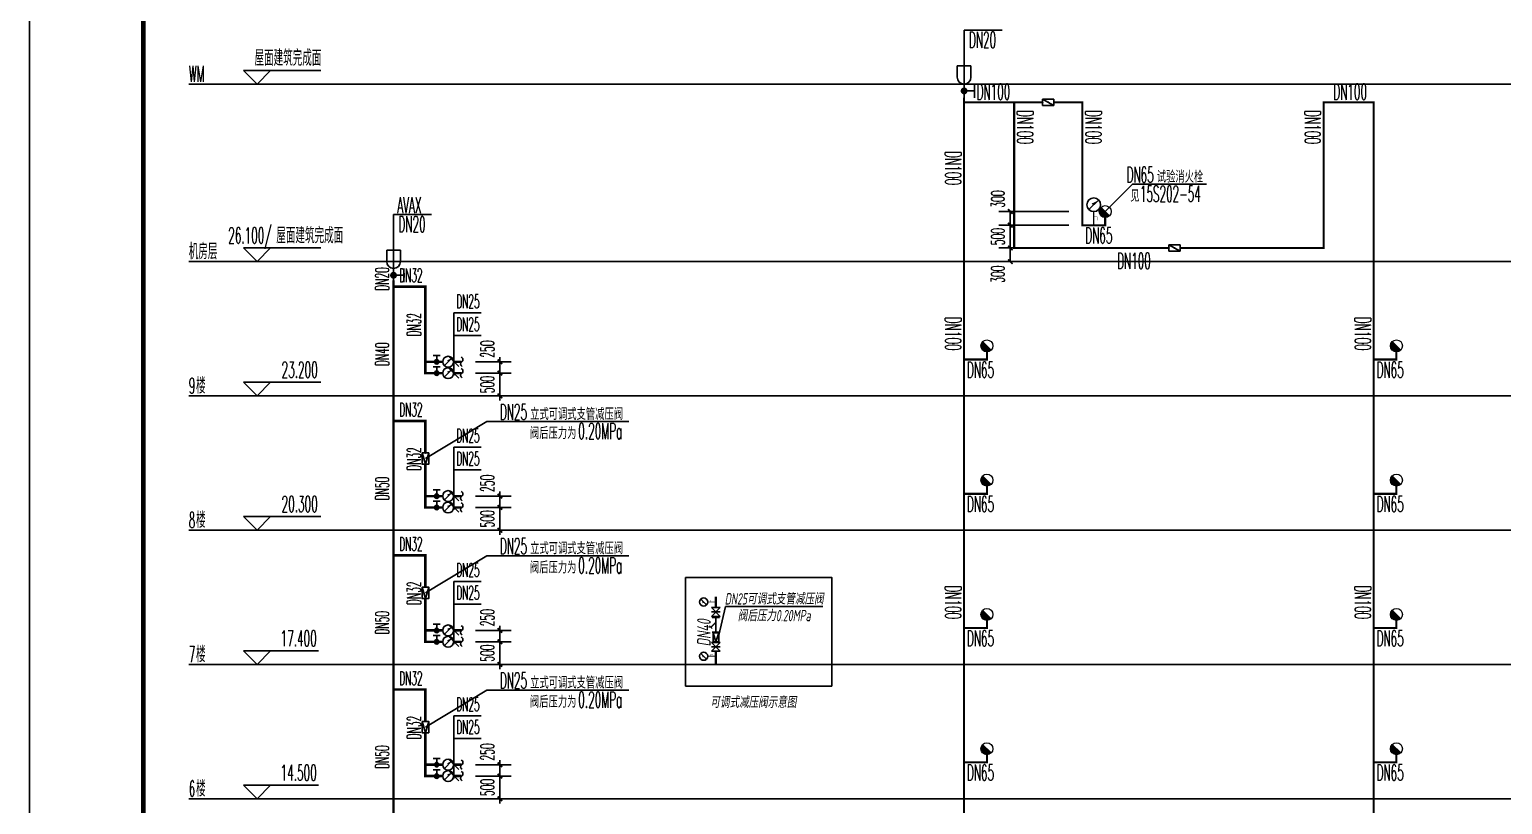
# Model space of a CAD drawing. Extents: x 27938 to 650306, y -92720 to 1524912.
# Drawn here: x 405848 to 438216, y 391762 to 408786 of the extents above; entities that cross this region are included whole.
import ezdxf
from ezdxf.enums import TextEntityAlignment as Align

# ---------------------------------------------------------------- set-up
doc = ezdxf.new("R2010")
doc.units = 0
doc.header["$LTSCALE"] = 1000
doc.header["$MEASUREMENT"] = 0
for name, color, linetype in [('$AUDIT_BAD_LAYER2', 7, 'Continuous'), ('-FJ', 2, 'Continuous'), ('-JS', 4, 'Continuous'), ('DIM_不分区消火栓', 3, 'Continuous'), ('DIM_消防', 3, 'Continuous'), ('DIM_给水', 3, 'Continuous'), ('EQUIP_给水', 7, 'Continuous'), ('PIPE-不分区消火栓', 1, 'X'), ('PIPE-给水中', 72, 'J2'), ('PIPE-给水高', 91, 'J3'), ('TEXT_给水', 7, 'Continuous'), ('TWT', 7, 'Continuous'), ('TWT_DIM', 3, 'Continuous'), ('TWT_ELEV', 3, 'Continuous'), ('TWT_LEAD', 3, 'Continuous'), ('TWT_TEXT', 7, 'Continuous'), ('VALVE_不分区消火栓', 7, 'Continuous'), ('VALVE_消防', 7, 'Continuous'), ('VALVE_给水', 7, 'Continuous'), ('图框', 140, 'Continuous')]:
    doc.layers.add(name, color=color, linetype=linetype)
doc.layers.add('EQUIP_消火栓', color=242, linetype='Continuous', lineweight=18)
doc.layers.add('yichutu', color=7, linetype='Continuous', true_color=0xffffff, plot=False)
doc.styles.add('_TCH_DIM_T3', font='SIMPLEX.shx', dxfattribs={"width": 0.494118, "bigfont": 'GBCBIG.shx'})
doc.styles.add('_TWT_PIPEDN', font='SIMPLEX.shx', dxfattribs={"width": 0.6, "oblique": 10, "height": 3, "bigfont": 'HZTXT.shx'})
doc.styles.add('_TWT_SERIAL', font='simplex.shx', dxfattribs={"width": 0.6, "oblique": 10, "height": 3, "bigfont": 'aadri.shx'})
doc.styles.add('l3', font='isocp.shx', dxfattribs={"width": 0.7, "oblique": 9, "bigfont": 'hztxt.shx'})
doc.styles.get("Standard").update_dxf_attribs({"font": 'gbenor.shx', "bigfont": 'gbcbig.shx'})
doc.linetypes.add('J2', pattern='A,3,-0.2,["J2",Standard,S=0.25,R=0,X=-0.1,Y=-0.115],-0.35', length=3.55)
doc.linetypes.add('J3', pattern='A,3,-0.2,["J3",Standard,S=0.25,R=0,X=-0.1,Y=-0.115],-0.35', length=3.55)
doc.linetypes.add('X', pattern='A,3,-0.2,["X",Standard,S=0.25,R=0,X=-0.1,Y=-0.115],-0.25', length=3.45)
doc.dimstyles.new('_TWT_ARCH&&100', dxfattribs={"dimtxt": 297.5, "dimasz": 100, "dimexe": 250, "dimexo": 300, "dimgap": 126.25, "dimtad": 1, "dimdec": 0, "dimzin": 0, "dimdsep": 46, "dimtxsty": '_TCH_DIM_T3', "dimblk": 'ARCHTICK', "dimcen": 0.09, "dimclrt": 7, "dimazin": 2, "dimtfac": 1, "dimtdec": 0, "dimtix": 1, "dimtmove": 2, "dimatfit": 3, "dimfxl": 1, "dimtolj": 1, "dimtzin": 0, "dimarcsym": 0})

# ---------------------------------------------------------------- blocks, each defined once
blk = doc.blocks.new('$VALVE$00000497')
for p, q in [((78, 138), (-78, 138)), ((0, 50), (0, 138))]:
    blk.add_line(p, q)
at = {"const_width": 49.6}
blk.add_lwpolyline([(25, 0, 1), (-25, 0, 1)], format="xyb", close=True, dxfattribs=at)
blk.add_circle((0, 0), 50)
blk = doc.blocks.new('$VALVE$00000742')
blk.add_line((-93, -93), (93, 93))
blk.add_lwpolyline([(93, 93, 0, 50, 0), (-13, 22, 50, 50, 0)], format="xyseb")
blk.add_circle((0, 0), 150)
for p in [(-150, 0), (150, 0)]:
    blk.add_point(p)
blk = doc.blocks.new('$TwtSys$00000132')
at = {"elevation": 0}
blk.add_lwpolyline([(7, -101, -0.575183), (0, 0, 0.604745), (-11, 101, 16.924828)], format="xyb", dxfattribs=at)
blk = doc.blocks.new('$VALVE$00000301')
for points in [[(-125, 72), (125, 0), (-125, -72)], [(-125, 72), (-125, -72), (125, -72), (125, 72), (-125, 72)]]:
    blk.add_lwpolyline(points)
for p in [(-125, 0), (125, 0)]:
    blk.add_point(p)
blk = doc.blocks.new('jzf1')
at = {"layer": '$AUDIT_BAD_LAYER2'}
for p, q in [((-1.51, 2.26), (1.49, 2.26)), ((-0.01, 0.76), (-0.01, 2.26))]:
    blk.add_line(p, q, dxfattribs=at)
at = {"layer": '$AUDIT_BAD_LAYER2', "const_width": 0.75}
blk.add_lwpolyline([(-0.38, 0, 1), (0.38, 0, 1)], format="xyb", close=True, dxfattribs=at)
blk = doc.blocks.new('zdpqf')
at = {"layer": '$AUDIT_BAD_LAYER2'}
for p, q in [((-1.5, 6.11), (-1.5, 3.61)), ((1.5, 6.11), (-1.5, 6.11)), ((1.5, 6.11), (1.5, 3.61))]:
    blk.add_line(p, q, dxfattribs=at)
at = {"layer": '$AUDIT_BAD_LAYER2', "const_width": 0.4}
for points in [[(0, 6.11), (0, 6.61)], [(0, -0.89), (0, 2.11)]]:
    blk.add_lwpolyline(points, dxfattribs=at)
at = {"layer": '$AUDIT_BAD_LAYER2'}
blk.add_arc((0, 3.61), 1.5, 180, 0, dxfattribs=at)
at = {"layer": '$AUDIT_BAD_LAYER2', "extrusion": (0, 0, -1), "zscale": -1, "rotation": 270}
blk.add_blockref('jzf1', (0, 0.61), dxfattribs=at)
blk = doc.blocks.new('TK')
at = {"layer": '图框'}
blk.add_lwpolyline([(465375, 548714), (549475, 548714), (549475, 489314), (465375, 489314)], close=True, dxfattribs=at)
blk.add_lwpolyline([(465375, 548714), (549475, 548714), (549475, 489314), (465375, 489314)], close=True, dxfattribs=at)
at = {"layer": '图框', "const_width": 100}
blk.add_lwpolyline([(548475, 490314), (548475, 547714), (467875, 547714), (467875, 490314)], close=True, dxfattribs=at)
blk = doc.blocks.new('yct-841-594-84100-59399.9999999999-100-1000.0')
at = {"layer": 'yichutu', "color": 7, "true_color": 0xffffff}
blk.add_lwpolyline([(0, 0), (0, 59400), (84100, 59400), (84100, 0)], close=True, dxfattribs=at)
blk = doc.blocks.new('$TwtSys$00000386')
blk.add_line((-93, 93, 0), (93, -93, 0))
blk.add_circle((0, 0, 0), 131)
at = {"color": 0}
for points in [[(34, -127, 0), (-127, 34, 0), (93, -93, 0), (-93, 93, 0)], [(-34, -127, 0), (-127, -34, 0), (34, -127, 0), (-127, 34, 0)], [(-93, -93, 0), (-93, -93, 0), (-34, -127, 0), (-127, -34, 0)]]:
    blk.add_solid(points, dxfattribs=at)
at = {"flags": 9}
blk.add_attdef('A', (0, 0, 0), '', height=0.00524, dxfattribs=at)
blk = doc.blocks.new('$VALVE$00000597')
blk.add_line((-93, 357), (93, 543))
blk.add_lwpolyline([(93, 543, 0, 50, 0), (-31, 456, 50, 50, 0)], format="xyseb")
for points, const_width in [([(0, 300), (0, 0)], 30), ([(0, 182), (75, 182), (75, 107)], 7.5)]:
    blk.add_lwpolyline(points, dxfattribs=dict(const_width=const_width))
blk.add_circle((0, 450), 150)
blk = doc.blocks.new('_ArchTick')
at = {"color": 0, "linetype": 'ByBlock', "const_width": 0.4}
blk.add_lwpolyline([(-0.5, -0.5), (0.5, 0.5)], dxfattribs=at)
blk = doc.blocks.new('*D168')
at = {"layer": 'Defpoints', "color": 0}
for p in [(427400, 404787), (428985, 404787), (428985, 404487)]:
    blk.add_point(p, dxfattribs=at)
at = {"layer": 'TWT_DIM', "color": 0, "lineweight": -2}
for p, q in [((428685, 404787), (427150, 404787)), ((427400, 404487), (427400, 404787)), ((428685, 404487), (427150, 404487))]:
    blk.add_line(p, q, dxfattribs=at)
at = {"layer": 'TWT_DIM', "color": 0, "lineweight": -2, "xscale": 100, "yscale": 100, "zscale": 100}
for p, rotation in [((427400, 404787), 90), ((427400, 404487), 270)]:
    blk.add_blockref('_ArchTick', p, dxfattribs=dict(at, rotation=rotation))
at = {"layer": 'TWT_DIM', "color": 7, "insert": (427125, 405062), "char_height": 297.5, "attachment_point": 5, "rotation": 90, "style": '_TCH_DIM_T3'}
blk.add_mtext('\\A1;300', dxfattribs=at)
blk = doc.blocks.new('*D169')
at = {"layer": 'Defpoints', "color": 0}
for p in [(427400, 404487), (428985, 404487), (428985, 403987)]:
    blk.add_point(p, dxfattribs=at)
at = {"layer": 'TWT_DIM', "color": 0, "lineweight": -2}
for p, q in [((428685, 404487), (427150, 404487)), ((427400, 404487), (427400, 404587)), ((427400, 403987), (427400, 404487)), ((428685, 403987), (427150, 403987)), ((427400, 403987), (427400, 403887))]:
    blk.add_line(p, q, dxfattribs=at)
at = {"layer": 'TWT_DIM', "color": 0, "lineweight": -2, "xscale": 100, "yscale": 100, "zscale": 100}
for p, rotation in [((427400, 404487), 270), ((427400, 403987), 90)]:
    blk.add_blockref('_ArchTick', p, dxfattribs=dict(at, rotation=rotation))
at = {"layer": 'TWT_DIM', "color": 7, "insert": (427125, 404237), "char_height": 297.5, "attachment_point": 5, "rotation": 90, "style": '_TCH_DIM_T3'}
blk.add_mtext('\\A1;500', dxfattribs=at)
blk = doc.blocks.new('*D170')
at = {"layer": 'Defpoints', "color": 0}
for p in [(427400, 403987), (428985, 403987), (428985, 403687)]:
    blk.add_point(p, dxfattribs=at)
at = {"layer": 'TWT_DIM', "color": 0, "lineweight": -2}
for p, q in [((428685, 403987), (427150, 403987)), ((427400, 403687), (427400, 403987)), ((428685, 403687), (427150, 403687))]:
    blk.add_line(p, q, dxfattribs=at)
at = {"layer": 'TWT_DIM', "color": 0, "lineweight": -2, "xscale": 100, "yscale": 100, "zscale": 100}
for p, rotation in [((427400, 403987), 90), ((427400, 403687), 270)]:
    blk.add_blockref('_ArchTick', p, dxfattribs=dict(at, rotation=rotation))
at = {"layer": 'TWT_DIM', "color": 7, "insert": (427125, 403411), "char_height": 297.5, "attachment_point": 5, "rotation": 90, "style": '_TCH_DIM_T3'}
blk.add_mtext('\\A1;300', dxfattribs=at)
blk = doc.blocks.new('*D198')
at = {"layer": 'Defpoints', "color": 0}
for p in [(415348, 401487), (416185, 401487), (415348, 401237)]:
    blk.add_point(p, dxfattribs=at)
at = {"layer": 'TWT_DIM', "color": 0, "lineweight": -2}
for p, q in [((415648, 401487), (416435, 401487)), ((416185, 401487), (416185, 401587)), ((416185, 401237), (416185, 401487)), ((415648, 401237), (416435, 401237)), ((416185, 401237), (416185, 401137))]:
    blk.add_line(p, q, dxfattribs=at)
at = {"layer": 'TWT_DIM', "color": 0, "lineweight": -2, "xscale": 100, "yscale": 100, "zscale": 100}
for p, rotation in [((416185, 401487), 270), ((416185, 401237), 90)]:
    blk.add_blockref('_ArchTick', p, dxfattribs=dict(at, rotation=rotation))
at = {"layer": 'TWT_DIM', "color": 7, "insert": (415910, 401767), "char_height": 297.5, "attachment_point": 5, "rotation": 90, "style": '_TCH_DIM_T3'}
blk.add_mtext('\\A1;250', dxfattribs=at)
blk = doc.blocks.new('*D199')
at = {"layer": 'Defpoints', "color": 0}
for p in [(415348, 401237), (416185, 401237), (415348, 400737)]:
    blk.add_point(p, dxfattribs=at)
at = {"layer": 'TWT_DIM', "color": 0, "lineweight": -2}
for p, q in [((415648, 401237), (416435, 401237)), ((416185, 401237), (416185, 401337)), ((416185, 400737), (416185, 401237)), ((415648, 400737), (416435, 400737)), ((416185, 400737), (416185, 400637))]:
    blk.add_line(p, q, dxfattribs=at)
at = {"layer": 'TWT_DIM', "color": 0, "lineweight": -2, "xscale": 100, "yscale": 100, "zscale": 100}
for p, rotation in [((416185, 401237), 270), ((416185, 400737), 90)]:
    blk.add_blockref('_ArchTick', p, dxfattribs=dict(at, rotation=rotation))
at = {"layer": 'TWT_DIM', "color": 7, "insert": (415910, 400987), "char_height": 297.5, "attachment_point": 5, "rotation": 90, "style": '_TCH_DIM_T3'}
blk.add_mtext('\\A1;500', dxfattribs=at)
blk = doc.blocks.new('*D200')
at = {"layer": 'Defpoints', "color": 0}
for p in [(415348, 398537), (416185, 398537), (415348, 398287)]:
    blk.add_point(p, dxfattribs=at)
at = {"layer": 'TWT_DIM', "color": 0, "lineweight": -2}
for p, q in [((415648, 398537), (416435, 398537)), ((416185, 398537), (416185, 398637)), ((416185, 398287), (416185, 398537)), ((415648, 398287), (416435, 398287)), ((416185, 398287), (416185, 398187))]:
    blk.add_line(p, q, dxfattribs=at)
at = {"layer": 'TWT_DIM', "color": 0, "lineweight": -2, "xscale": 100, "yscale": 100, "zscale": 100}
for p, rotation in [((416185, 398537), 270), ((416185, 398287), 90)]:
    blk.add_blockref('_ArchTick', p, dxfattribs=dict(at, rotation=rotation))
at = {"layer": 'TWT_DIM', "color": 7, "insert": (415910, 398817), "char_height": 297.5, "attachment_point": 5, "rotation": 90, "style": '_TCH_DIM_T3'}
blk.add_mtext('\\A1;250', dxfattribs=at)
blk = doc.blocks.new('*D201')
at = {"layer": 'Defpoints', "color": 0}
for p in [(415348, 398287), (416185, 398287), (415348, 397787)]:
    blk.add_point(p, dxfattribs=at)
at = {"layer": 'TWT_DIM', "color": 0, "lineweight": -2}
for p, q in [((415648, 398287), (416435, 398287)), ((416185, 398287), (416185, 398387)), ((416185, 397787), (416185, 398287)), ((415648, 397787), (416435, 397787)), ((416185, 397787), (416185, 397687))]:
    blk.add_line(p, q, dxfattribs=at)
at = {"layer": 'TWT_DIM', "color": 0, "lineweight": -2, "xscale": 100, "yscale": 100, "zscale": 100}
for p, rotation in [((416185, 398287), 270), ((416185, 397787), 90)]:
    blk.add_blockref('_ArchTick', p, dxfattribs=dict(at, rotation=rotation))
at = {"layer": 'TWT_DIM', "color": 7, "insert": (415910, 398037), "char_height": 297.5, "attachment_point": 5, "rotation": 90, "style": '_TCH_DIM_T3'}
blk.add_mtext('\\A1;500', dxfattribs=at)
blk = doc.blocks.new('*D202')
at = {"layer": 'Defpoints', "color": 0}
for p in [(415348, 395587), (416185, 395587), (415348, 395337)]:
    blk.add_point(p, dxfattribs=at)
at = {"layer": 'TWT_DIM', "color": 0, "lineweight": -2}
for p, q in [((415648, 395587), (416435, 395587)), ((416185, 395587), (416185, 395687)), ((416185, 395337), (416185, 395587)), ((415648, 395337), (416435, 395337)), ((416185, 395337), (416185, 395237))]:
    blk.add_line(p, q, dxfattribs=at)
at = {"layer": 'TWT_DIM', "color": 0, "lineweight": -2, "xscale": 100, "yscale": 100, "zscale": 100}
for p, rotation in [((416185, 395587), 270), ((416185, 395337), 90)]:
    blk.add_blockref('_ArchTick', p, dxfattribs=dict(at, rotation=rotation))
at = {"layer": 'TWT_DIM', "color": 7, "insert": (415910, 395867), "char_height": 297.5, "attachment_point": 5, "rotation": 90, "style": '_TCH_DIM_T3'}
blk.add_mtext('\\A1;250', dxfattribs=at)
blk = doc.blocks.new('*D203')
at = {"layer": 'Defpoints', "color": 0}
for p in [(415348, 395337), (416185, 395337), (415348, 394837)]:
    blk.add_point(p, dxfattribs=at)
at = {"layer": 'TWT_DIM', "color": 0, "lineweight": -2}
for p, q in [((415648, 395337), (416435, 395337)), ((416185, 395337), (416185, 395437)), ((416185, 394837), (416185, 395337)), ((415648, 394837), (416435, 394837)), ((416185, 394837), (416185, 394737))]:
    blk.add_line(p, q, dxfattribs=at)
at = {"layer": 'TWT_DIM', "color": 0, "lineweight": -2, "xscale": 100, "yscale": 100, "zscale": 100}
for p, rotation in [((416185, 395337), 270), ((416185, 394837), 90)]:
    blk.add_blockref('_ArchTick', p, dxfattribs=dict(at, rotation=rotation))
at = {"layer": 'TWT_DIM', "color": 7, "insert": (415910, 395087), "char_height": 297.5, "attachment_point": 5, "rotation": 90, "style": '_TCH_DIM_T3'}
blk.add_mtext('\\A1;500', dxfattribs=at)
blk = doc.blocks.new('*D204')
at = {"layer": 'Defpoints', "color": 0}
for p in [(415348, 392637), (416185, 392637), (415348, 392387)]:
    blk.add_point(p, dxfattribs=at)
at = {"layer": 'TWT_DIM', "color": 0, "lineweight": -2}
for p, q in [((415648, 392637), (416435, 392637)), ((416185, 392637), (416185, 392737)), ((416185, 392387), (416185, 392637)), ((415648, 392387), (416435, 392387)), ((416185, 392387), (416185, 392287))]:
    blk.add_line(p, q, dxfattribs=at)
at = {"layer": 'TWT_DIM', "color": 0, "lineweight": -2, "xscale": 100, "yscale": 100, "zscale": 100}
for p, rotation in [((416185, 392637), 270), ((416185, 392387), 90)]:
    blk.add_blockref('_ArchTick', p, dxfattribs=dict(at, rotation=rotation))
at = {"layer": 'TWT_DIM', "color": 7, "insert": (415910, 392917), "char_height": 297.5, "attachment_point": 5, "rotation": 90, "style": '_TCH_DIM_T3'}
blk.add_mtext('\\A1;250', dxfattribs=at)
blk = doc.blocks.new('*D205')
at = {"layer": 'Defpoints', "color": 0}
for p in [(415348, 392387), (416185, 392387), (415348, 391887)]:
    blk.add_point(p, dxfattribs=at)
at = {"layer": 'TWT_DIM', "color": 0, "lineweight": -2}
for p, q in [((415648, 392387), (416435, 392387)), ((416185, 392387), (416185, 392487)), ((416185, 391887), (416185, 392387)), ((415648, 391887), (416435, 391887)), ((416185, 391887), (416185, 391787))]:
    blk.add_line(p, q, dxfattribs=at)
at = {"layer": 'TWT_DIM', "color": 0, "lineweight": -2, "xscale": 100, "yscale": 100, "zscale": 100}
for p, rotation in [((416185, 392387), 270), ((416185, 391887), 90)]:
    blk.add_blockref('_ArchTick', p, dxfattribs=dict(at, rotation=rotation))
at = {"layer": 'TWT_DIM', "color": 7, "insert": (415910, 392137), "char_height": 297.5, "attachment_point": 5, "rotation": 90, "style": '_TCH_DIM_T3'}
blk.add_mtext('\\A1;500', dxfattribs=at)
blk = doc.blocks.new('$VALVE$00000316')
for p, q in [((-125, 72), (125, -72)), ((-125, 72), (-125, -72)), ((-125, 72), (125, 72)), ((125, 72), (125, -72)), ((-125, -72), (125, -72))]:
    blk.add_line(p, q)
at = {"const_width": 21.1}
blk.add_lwpolyline([(-11, 0, 1), (11, 0, 1)], format="xyb", close=True, dxfattribs=at)
for p in [(-125, 0), (125, 0)]:
    blk.add_point(p)
at = {"color": 7, "flags": 9}
for tag in ['XSIZE', 'YSIZE']:
    blk.add_attdef(tag, (0, 0), '', height=0.5, dxfattribs=at)
blk = doc.blocks.new('zf1')
at = {"layer": '$AUDIT_BAD_LAYER2'}
for p, q in [((0.5, 0.5), (-0.5, -0.5)), ((-0.5, 0.5), (0.5, -0.5)), ((-0.5, 0.5), (-0.5, -0.5)), ((0, 0.5), (0, -0.5)), ((0.5, 0.5), (0.5, -0.5))]:
    blk.add_line(p, q, dxfattribs=at)
blk = doc.blocks.new('jwq')
at = {"layer": '$AUDIT_BAD_LAYER2'}
for p, q in [((0, 0.25), (0, -0.25)), ((1, 0.25), (1, -0.25)), ((0.75, -0.25), (0.57, -0.43))]:
    blk.add_line(p, q, dxfattribs=at)
at = {"layer": '$AUDIT_BAD_LAYER2', "const_width": 0.1}
for points in [[(0, 0), (1, 0)], [(0.32, 0), (0.66, -0.34)]]:
    blk.add_lwpolyline(points, dxfattribs=at)
blk = doc.blocks.new('jyf')
at = {"layer": '$AUDIT_BAD_LAYER2'}
for p, q in [((0, 0.33), (1, 0)), ((1, 0), (0, -0.33))]:
    blk.add_line(p, q, dxfattribs=at)
blk.add_lwpolyline([(0, -0.33), (0, 0.33), (1, 0.33), (1, -0.33)], close=True, dxfattribs=at)

msp = doc.modelspace()

# ---------------------------------------------------------------- hatches: boundary and pattern name
at = {"layer": 'PIPE-不分区消火栓'}
for points in [[(428984.6, 407186.7), (428984.6, 407209.2), (429007.1, 407209.2)], [(428984.6, 407186.7), (429007.1, 407186.7), (429007.1, 407209.2)], [(434284.6, 407186.7), (434262.1, 407186.7), (434262.1, 407209.2)], [(434284.6, 407186.7), (434284.6, 407209.2), (434262.1, 407209.2)], [(435384.6, 407186.7), (435407.1, 407186.7), (435407.1, 407209.2)], [(435384.6, 407186.7), (435384.6, 407209.2), (435407.1, 407209.2)], [(428984.6, 404486.7), (428984.6, 404464.2), (428962.1, 404464.2)], [(428984.6, 404486.7), (428962.1, 404486.7), (428962.1, 404464.2)], [(429484.6, 404486.7), (429484.6, 404464.2), (429507.1, 404464.2)], [(429484.6, 404486.7), (429507.1, 404486.7), (429507.1, 404464.2)], [(429484.6, 404486.7), (429484.6, 404464.2), (429507.1, 404464.2)], [(429484.6, 404486.7), (429507.1, 404486.7), (429507.1, 404464.2)], [(427484.6, 403986.7), (427462.1, 403986.7), (427462.1, 403964.2)], [(427484.6, 403986.7), (427484.6, 403964.2), (427462.1, 403964.2)], [(434284.6, 403986.7), (434307.1, 403986.7), (434307.1, 403964.2)], [(434284.6, 403986.7), (434284.6, 403964.2), (434307.1, 403964.2)], [(426884.6, 401536.7), (426884.6, 401514.2), (426907.1, 401514.2)], [(426884.6, 401536.7), (426907.1, 401536.7), (426907.1, 401514.2)], [(426884.6, 401536.7), (426884.6, 401514.2), (426907.1, 401514.2)], [(426884.6, 401536.7), (426907.1, 401536.7), (426907.1, 401514.2)], [(435884.6, 401536.7), (435884.6, 401514.2), (435907.1, 401514.2)], [(435884.6, 401536.7), (435907.1, 401536.7), (435907.1, 401514.2)], [(435884.6, 401536.7), (435907.1, 401536.7), (435907.1, 401514.2)], [(435884.6, 401536.7), (435884.6, 401514.2), (435907.1, 401514.2)], [(426884.6, 398586.7), (426884.6, 398564.2), (426907.1, 398564.2)], [(426884.6, 398586.7), (426907.1, 398586.7), (426907.1, 398564.2)], [(426884.6, 398586.7), (426907.1, 398586.7), (426907.1, 398564.2)], [(426884.6, 398586.7), (426884.6, 398564.2), (426907.1, 398564.2)], [(435884.6, 398586.7), (435884.6, 398564.2), (435907.1, 398564.2)], [(435884.6, 398586.7), (435907.1, 398586.7), (435907.1, 398564.2)], [(435884.6, 398586.7), (435907.1, 398586.7), (435907.1, 398564.2)], [(435884.6, 398586.7), (435884.6, 398564.2), (435907.1, 398564.2)], [(426884.6, 395636.7), (426884.6, 395614.2), (426907.1, 395614.2)], [(426884.6, 395636.7), (426907.1, 395636.7), (426907.1, 395614.2)], [(426884.6, 395636.7), (426907.1, 395636.7), (426907.1, 395614.2)], [(426884.6, 395636.7), (426884.6, 395614.2), (426907.1, 395614.2)], [(435884.6, 395636.7), (435884.6, 395614.2), (435907.1, 395614.2)], [(435884.6, 395636.7), (435907.1, 395636.7), (435907.1, 395614.2)], [(435884.6, 395636.7), (435907.1, 395636.7), (435907.1, 395614.2)], [(435884.6, 395636.7), (435884.6, 395614.2), (435907.1, 395614.2)], [(426884.6, 392686.7), (426884.6, 392664.2), (426907.1, 392664.2)], [(426884.6, 392686.7), (426907.1, 392686.7), (426907.1, 392664.2)], [(426884.6, 392686.7), (426907.1, 392686.7), (426907.1, 392664.2)], [(426884.6, 392686.7), (426884.6, 392664.2), (426907.1, 392664.2)], [(435884.6, 392686.7), (435884.6, 392664.2), (435907.1, 392664.2)], [(435884.6, 392686.7), (435907.1, 392686.7), (435907.1, 392664.2)], [(435884.6, 392686.7), (435907.1, 392686.7), (435907.1, 392664.2)], [(435884.6, 392686.7), (435884.6, 392664.2), (435907.1, 392664.2)]]:
    msp.add_hatch(color=256, dxfattribs=at).paths.add_polyline_path(points)
at = {"layer": 'PIPE-给水中'}
for points in [[(414547.5, 403136.7), (414575, 403136.7), (414575, 403164.2)], [(414547.5, 403136.7), (414547.5, 403164.2), (414575, 403164.2)], [(414547.5, 403136.7), (414547.5, 403164.2), (414575, 403164.2)], [(414547.5, 403136.7), (414575, 403136.7), (414575, 403164.2)], [(414547.5, 401236.7), (414547.5, 401209.2), (414520, 401209.2)], [(414547.5, 401236.7), (414520, 401236.7), (414520, 401209.2)], [(414547.5, 401236.7), (414520, 401236.7), (414520, 401209.2)], [(414547.5, 401236.7), (414547.5, 401209.2), (414520, 401209.2)], [(414547.5, 400186.7), (414575, 400186.7), (414575, 400214.2)], [(414547.5, 400186.7), (414547.5, 400214.2), (414575, 400214.2)], [(414547.5, 400186.7), (414547.5, 400214.2), (414575, 400214.2)], [(414547.5, 400186.7), (414575, 400186.7), (414575, 400214.2)], [(414547.5, 398286.7), (414547.5, 398259.2), (414520, 398259.2)], [(414547.5, 398286.7), (414520, 398286.7), (414520, 398259.2)], [(414547.5, 398286.7), (414520, 398286.7), (414520, 398259.2)], [(414547.5, 398286.7), (414547.5, 398259.2), (414520, 398259.2)], [(414547.5, 397236.7), (414575, 397236.7), (414575, 397264.2)], [(414547.5, 397236.7), (414547.5, 397264.2), (414575, 397264.2)], [(414547.5, 397236.7), (414547.5, 397264.2), (414575, 397264.2)], [(414547.5, 397236.7), (414575, 397236.7), (414575, 397264.2)], [(414547.5, 395336.7), (414547.5, 395309.2), (414520, 395309.2)], [(414547.5, 395336.7), (414520, 395336.7), (414520, 395309.2)], [(414547.5, 395336.7), (414520, 395336.7), (414520, 395309.2)], [(414547.5, 395336.7), (414547.5, 395309.2), (414520, 395309.2)], [(414547.5, 394286.7), (414575, 394286.7), (414575, 394314.2)], [(414547.5, 394286.7), (414547.5, 394314.2), (414575, 394314.2)], [(414547.5, 394286.7), (414547.5, 394314.2), (414575, 394314.2)], [(414547.5, 394286.7), (414575, 394286.7), (414575, 394314.2)], [(414547.5, 392386.7), (414547.5, 392359.2), (414520, 392359.2)], [(414547.5, 392386.7), (414520, 392386.7), (414520, 392359.2)], [(414547.5, 392386.7), (414520, 392386.7), (414520, 392359.2)], [(414547.5, 392386.7), (414547.5, 392359.2), (414520, 392359.2)]]:
    msp.add_hatch(color=256, dxfattribs=at).paths.add_polyline_path(points)

# ---------------------------------------------------------------- linework, layer by layer
at = {"layer": '-JS'}
for p, q in [((420994.5, 395484.6), (421138.2, 396114.3)), ((421138.2, 396114.3), (423277, 396114.3))]:
    msp.add_line(p, q, dxfattribs=at)
msp.add_lwpolyline([(420264.7, 396750.6), (423477.9, 396750.6), (423477.9, 394363.9), (420264.7, 394363.9)], close=True, dxfattribs=at)
at = {"layer": 'DIM_不分区消火栓'}
for p, q in [((429484.6, 404786.7), (430084.3, 405386.4)), ((430084.3, 405386.4), (431714.3, 405386.4))]:
    msp.add_line(p, q, dxfattribs=at)
at = {"layer": 'DIM_给水'}
for p, q in [((415175.3, 402061.9), (415175.3, 402561.9)), ((415175.3, 402561.9), (415775.3, 402561.9)), ((415175.3, 401186.7), (415175.3, 402061.9)), ((415175.3, 402061.9), (415775.3, 402061.9)), ((415069.2, 401592.8), (415281.3, 401380.6)), ((415069.2, 401342.8), (415281.3, 401130.6)), ((415175.3, 399111.9), (415175.3, 399611.9)), ((415175.3, 399611.9), (415775.3, 399611.9)), ((415175.3, 398236.7), (415175.3, 399111.9)), ((415175.3, 399111.9), (415775.3, 399111.9)), ((415069.2, 398642.8), (415281.3, 398430.6)), ((415069.2, 398392.8), (415281.3, 398180.6)), ((415175.3, 396161.9), (415175.3, 396661.9)), ((415175.3, 396661.9), (415775.3, 396661.9)), ((415175.3, 395286.7), (415175.3, 396161.9)), ((415175.3, 396161.9), (415775.3, 396161.9)), ((415069.2, 395692.8), (415281.3, 395480.6)), ((415069.2, 395442.8), (415281.3, 395230.6)), ((415175.3, 393211.9), (415175.3, 393711.9)), ((415175.3, 393711.9), (415775.3, 393711.9)), ((415175.3, 392336.7), (415175.3, 393211.9)), ((415175.3, 393211.9), (415775.3, 393211.9)), ((415069.2, 392742.8), (415281.3, 392530.6)), ((415069.2, 392492.8), (415281.3, 392280.6))]:
    msp.add_line(p, q, dxfattribs=at)
at = {"layer": 'PIPE-不分区消火栓', "const_width": 45}
for points in [[(426384.6, 407186.7), (426384.6, 407286.7)], [(426384.6, 407186.7), (427484.6, 407186.7)], [(426384.6, 401536.7), (426384.6, 407186.7)], [(427484.6, 403986.7), (427484.6, 407186.7)], [(427484.6, 407186.7), (428109.8, 407186.7)], [(428359.4, 407186.7), (428984.6, 407186.7)], [(428984.6, 404486.7), (428984.6, 407186.7)], [(434284.6, 403986.7), (434284.6, 407186.7)], [(435384.6, 407186.7), (434284.6, 407186.7)], [(435384.6, 401536.7), (435384.6, 407186.7)], [(429484.6, 404486.7), (429484.6, 404655.7)], [(428984.6, 404486.7), (429484.6, 404486.7)], [(427484.6, 403986.7), (430883.3, 403986.7)], [(431133, 403986.7), (434284.6, 403986.7)], [(426884.6, 401536.7), (426884.6, 401705.7)], [(435884.6, 401536.7), (435884.6, 401705.7)], [(426384.6, 398586.7), (426384.6, 401536.7)], [(426384.6, 401536.7), (426884.6, 401536.7)], [(435384.6, 398586.7), (435384.6, 401536.7)], [(435384.6, 401536.7), (435884.6, 401536.7)], [(426884.6, 398586.7), (426884.6, 398755.7)], [(435884.6, 398586.7), (435884.6, 398755.7)], [(426384.6, 398586.7), (426884.6, 398586.7)], [(426384.6, 395636.7), (426384.6, 398586.7)], [(435384.6, 398586.7), (435884.6, 398586.7)], [(435384.6, 395636.7), (435384.6, 398586.7)], [(426384.6, 392686.7), (426384.6, 395636.7)], [(426384.6, 395636.7), (426884.6, 395636.7)], [(426884.6, 395636.7), (426884.6, 395805.7)], [(435384.6, 392686.7), (435384.6, 395636.7)], [(435384.6, 395636.7), (435884.6, 395636.7)], [(435884.6, 395636.7), (435884.6, 395805.7)], [(426384.6, 389736.7), (426384.6, 392686.7)], [(426384.6, 392686.7), (426884.6, 392686.7)], [(426884.6, 392686.7), (426884.6, 392855.7)], [(435384.6, 389736.7), (435384.6, 392686.7)], [(435384.6, 392686.7), (435884.6, 392686.7)], [(435884.6, 392686.7), (435884.6, 392855.7)]]:
    msp.add_lwpolyline(points, dxfattribs=at)
at = {"layer": 'PIPE-给水中', "const_width": 55}
for points in [[(413847.5, 403136.7), (413847.5, 403278.7)], [(413847.5, 403136.7), (414547.5, 403136.7)], [(413847.5, 400186.7), (413847.5, 403136.7)], [(414547.5, 401486.7), (414547.5, 403136.7)], [(414547.5, 401236.7), (414547.5, 401486.7)], [(414547.5, 401486.7), (414927.5, 401486.7)], [(415167.5, 401486.7), (415347.5, 401486.7)], [(414547.5, 401236.7), (414927.5, 401236.7)], [(415167.5, 401236.7), (415347.5, 401236.7)], [(413847.5, 397236.7), (413847.5, 400186.7)], [(413847.5, 400186.7), (414547.5, 400186.7)], [(414547.5, 399486.5), (414547.5, 400186.7)], [(414547.5, 398536.7), (414547.5, 399236.9)], [(414547.5, 398286.7), (414547.5, 398536.7)], [(414547.5, 398536.7), (414927.5, 398536.7)], [(415167.5, 398536.7), (415347.5, 398536.7)], [(414547.5, 398286.7), (414927.5, 398286.7)], [(415167.5, 398286.7), (415347.5, 398286.7)], [(413847.5, 394286.7), (413847.5, 397236.7)], [(413847.5, 397236.7), (414547.5, 397236.7)], [(414547.5, 396536.5), (414547.5, 397236.7)], [(414547.5, 395586.7), (414547.5, 396286.9)], [(414547.5, 395336.7), (414547.5, 395586.7)], [(414547.5, 395586.7), (414927.5, 395586.7)], [(415167.5, 395586.7), (415347.5, 395586.7)], [(414547.5, 395336.7), (414927.5, 395336.7)], [(415167.5, 395336.7), (415347.5, 395336.7)], [(413847.5, 391336.7), (413847.5, 394286.7)], [(413847.5, 394286.7), (414547.5, 394286.7)], [(414547.5, 393586.5), (414547.5, 394286.7)], [(414547.5, 392636.7), (414547.5, 393336.9)], [(414547.5, 392386.7), (414547.5, 392636.7)], [(414547.5, 392636.7), (414927.5, 392636.7)], [(415167.5, 392636.7), (415347.5, 392636.7)], [(414547.5, 392386.7), (414927.5, 392386.7)], [(415167.5, 392386.7), (415347.5, 392386.7)]]:
    msp.add_lwpolyline(points, dxfattribs=at)
at = {"layer": 'PIPE-给水高', "ltscale": 0.5, "const_width": 55}
for points in [[(420930.5, 396087.4), (420930.5, 396330.9)], [(420930.5, 395869.8), (420930.5, 395895.4)], [(420930.5, 395530.6), (420930.5, 395549.8)], [(420930.5, 395319.4), (420930.5, 395338.6)], [(420930.5, 394816.4), (420930.5, 395127.4)]]:
    msp.add_lwpolyline(points, dxfattribs=at)
at = {"layer": 'TWT'}
for p, q in [((409347.5, 407586.7), (480947.5, 407586.7)), ((409347.5, 403686.7), (480947.5, 403686.7)), ((409347.5, 400736.7), (480947.5, 400736.7)), ((409347.5, 397786.7), (480947.5, 397786.7)), ((409347.5, 394836.7), (480947.5, 394836.7)), ((409347.5, 391886.7), (480947.5, 391886.7))]:
    msp.add_line(p, q, dxfattribs=at)
at = {"layer": 'TWT_ELEV'}
for p, q in [((410847.5, 407586.7), (410547.5, 407886.7)), ((410547.5, 407886.7), (412250.9, 407886.7)), ((410847.5, 407586.7), (411147.5, 407886.7)), ((410847.5, 403686.7), (410547.5, 403986.7)), ((410547.5, 403986.7), (412250.9, 403986.7)), ((410847.5, 403686.7), (411147.5, 403986.7)), ((410847.5, 400736.7), (410547.5, 401036.7)), ((410547.5, 401036.7), (412250.9, 401036.7)), ((410847.5, 400736.7), (411147.5, 401036.7)), ((410847.5, 397786.7), (410547.5, 398086.7)), ((410547.5, 398086.7), (412250.9, 398086.7)), ((410847.5, 397786.7), (411147.5, 398086.7)), ((410847.5, 394836.7), (410547.5, 395136.7)), ((410547.5, 395136.7), (412196.9, 395136.7)), ((410847.5, 394836.7), (411147.5, 395136.7)), ((410847.5, 391886.7), (410547.5, 392186.7)), ((410547.5, 392186.7), (412196.9, 392186.7)), ((410847.5, 391886.7), (411147.5, 392186.7))]:
    msp.add_line(p, q, dxfattribs=at)
at = {"layer": 'TWT_LEAD'}
for p, q in [((426384.6, 407586.7), (426384.6, 408768.9)), ((426384.6, 408768.9), (427219.3, 408768.9)), ((413847.5, 403536.7), (413847.5, 404718.9)), ((413847.5, 404718.9), (414682.2, 404718.9)), ((414547.5, 399361.7), (415895.1, 400174.2)), ((415895.1, 400174.2), (419015.4, 400174.2)), ((414547.5, 396411.7), (415895.1, 397224.2)), ((415895.1, 397224.2), (419015.4, 397224.2)), ((414547.5, 393461.7), (415895.1, 394274.2)), ((415895.1, 394274.2), (419015.4, 394274.2))]:
    msp.add_line(p, q, dxfattribs=at)

# ---------------------------------------------------------------- block references
at = {"layer": '-FJ', "rotation": 270}
for name, p, xscale, yscale, zscale in [('jwq', (420930.5, 395869.8), 320, 320, 320), ('zf1', (420930.5, 395991.4), 192, 192, 192), ('zf1', (420930.5, 395223.4), 192, 192, 192), ('jyf', (420930.5, 395530.6), 192, 192, 192)]:
    msp.add_blockref(name, p, dxfattribs=dict(at, xscale=xscale, yscale=yscale, zscale=zscale))
at = {"layer": '-JS', "xscale": -100, "yscale": 100, "zscale": 100}
for p in [(426384.6, 407375.8), (413847.5, 403325.8)]:
    msp.add_blockref('zdpqf', p, dxfattribs=at)
msp.add_blockref('TK', (-59527.5, -129226.9))
at = {"layer": 'EQUIP_消火栓'}
for p in [(429484.6, 404786.7), (426884.6, 401836.7), (435884.6, 401836.7), (426884.6, 398886.7), (435884.6, 398886.7), (426884.6, 395936.7), (435884.6, 395936.7), (426884.6, 392986.7), (435884.6, 392986.7)]:
    msp.add_blockref('$TwtSys$00000386', p, dxfattribs=at)
at = {"layer": 'EQUIP_给水'}
for p in [(415347.5, 401486.7), (415347.5, 401236.7), (415347.5, 398536.7), (415347.5, 398286.7), (415347.5, 395586.7), (415347.5, 395336.7), (415347.5, 392636.7), (415347.5, 392386.7)]:
    msp.add_blockref('$TwtSys$00000132', p, dxfattribs=at)
at = {"layer": 'VALVE_不分区消火栓'}
msp.add_blockref('$VALVE$00000316', (428234.6, 407186.7), dxfattribs=at)
at = {"layer": 'VALVE_不分区消火栓', "rotation": 359.9999999999902}
msp.add_blockref('$VALVE$00000316', (431008.2, 403986.7), dxfattribs=at)
at = {"layer": 'VALVE_消防'}
msp.add_blockref('$VALVE$00000597', (429234.6, 404486.7), dxfattribs=at)
at = {"layer": 'VALVE_给水'}
for p in [(414796.1, 401486.7), (414796.1, 401236.7), (414796.1, 398536.7), (414796.1, 398286.7), (414796.1, 395586.7), (414796.1, 395336.7), (414796.1, 392636.7), (414796.1, 392386.7)]:
    msp.add_blockref('$VALVE$00000497', p, dxfattribs=at)
at = {"layer": 'VALVE_给水', "xscale": 0.8, "yscale": 0.8, "zscale": 0.8}
for p in [(415047.5, 401486.7), (415047.5, 401236.7), (415047.5, 398536.7), (415047.5, 398286.7), (415047.5, 395586.7), (415047.5, 395336.7), (415047.5, 392636.7), (415047.5, 392386.7)]:
    msp.add_blockref('$VALVE$00000742', p, dxfattribs=at)
at = {"layer": 'VALVE_给水', "yscale": -1, "rotation": 270}
for p in [(414547.5, 399361.7), (414547.5, 396411.7), (414547.5, 393461.7)]:
    msp.add_blockref('$VALVE$00000301', p, dxfattribs=at)
at = {"layer": 'VALVE_给水', "xscale": 0.6, "yscale": 0.6, "zscale": 0.6, "rotation": 90}
for p in [(420930.5, 396209.1), (420930.5, 395019.1)]:
    msp.add_blockref('$VALVE$00000597', p, dxfattribs=at)
at = {"layer": 'yichutu'}
msp.add_blockref('yct-841-594-84100-59399.9999999999-100-1000.0', (405847.5, 360086.7), dxfattribs=at)

# ---------------------------------------------------------------- texts
at = {"layer": '-JS', "style": 'l3', "oblique": 9, "width": 0.7}
for s, p in [('DN25可调式支管减压阀', (422210.9, 396292.8)), ('阀后压力0.20MPa', (422210.9, 395924.5)), ('可调式减压阀示意图', (421753.1, 394022.4))]:
    msp.add_text(s, height=250, dxfattribs=at).set_placement(p, align=Align.MIDDLE)
at = {"layer": '-JS', "color": 1, "linetype": 'ByBlock', "style": 'l3', "oblique": 9, "width": 0.7}
msp.add_text('DN40', height=300, rotation=90, dxfattribs=at).set_placement((420667.8, 395532.2), align=Align.MIDDLE)
at = {"layer": 'DIM_不分区消火栓', "color": 7, "style": '_TWT_SERIAL'}
for s, height, width, p in [('DN65', 350, 0.48, (429954.4, 405421.4)), ('试验消火栓', 261.81, 0.6, (430618.4, 405421.4)), ('见', 261.8, 0.6, (430036.6, 405001.4)), ('15S202-54', 350, 0.48, (430246.6, 405001.4))]:
    msp.add_text(s, height=height, dxfattribs=dict(at, width=width)).set_placement(p)
at = {"layer": 'DIM_消防', "color": 7, "style": '_TWT_SERIAL', "width": 0.48}
for s, p in [('DN100', (426657.8, 407243.8)), ('DN100', (434495.4, 407243.8)), ('DN65', (429046.3, 404087.5)), ('DN100', (429746.3, 403529.1)), ('DN65', (426446.3, 401137.5)), ('DN65', (435446.3, 401137.5)), ('DN65', (426446.3, 398187.5)), ('DN65', (435446.3, 398187.5)), ('DN65', (426446.3, 395237.5)), ('DN65', (435446.3, 395237.5)), ('DN65', (426446.3, 392287.5)), ('DN65', (435446.3, 392287.5))]:
    msp.add_text(s, height=350, dxfattribs=at).set_placement(p)
for p in [(427551.4, 407012.1), (429051.4, 407012.1), (433867.8, 407012.1), (425970.5, 406112.1), (425970.5, 402474.2), (434970.5, 402474.2), (425970.5, 396574.2), (434970.5, 396574.2)]:
    msp.add_text('DN100', height=350, rotation=270, dxfattribs=at).set_placement(p)
at = {"layer": 'DIM_给水', "color": 7, "style": '_TWT_PIPEDN', "width": 0.48}
for p in [(415225.3, 402661.9), (415225.3, 402161.9), (415225.3, 399711.9), (415225.3, 399211.9), (415225.3, 396761.9), (415225.3, 396261.9), (415225.3, 393811.9), (415225.3, 393311.9)]:
    msp.add_text('DN25', height=300, dxfattribs=at).set_placement(p)
at = {"layer": 'TEXT_给水', "style": '_TWT_PIPEDN', "width": 0.48}
for s, p in [('DN20', (413747.5, 403051.9)), ('DN32', (414447.5, 402047.7)), ('DN40', (413747.5, 401397.7)), ('DN32', (414447.5, 399097.7)), ('DN50', (413747.5, 398447.7)), ('DN32', (414447.5, 396147.7)), ('DN50', (413747.5, 395497.7)), ('DN32', (414447.5, 393197.7)), ('DN50', (413747.5, 392547.7))]:
    msp.add_text(s, height=300, rotation=90, dxfattribs=at).set_placement(p)
for p in [(413972.3, 403236.7), (413972.3, 400286.7), (413972.3, 397336.7), (413972.3, 394386.7)]:
    msp.add_text('DN32', height=300, dxfattribs=at).set_placement(p)
at = {"layer": 'TWT_ELEV', "color": 7, "style": '_TWT_SERIAL'}
for s, width, p in [('屋面建筑完成面', 0.6, (410792.2, 407986.8)), ('26.100/', 0.48, (410215.7, 404086.8)), ('屋面建筑完成面', 0.6, (411271.7, 404086.8)), ('23.200', 0.48, (411388.9, 401136.8)), ('20.300', 0.48, (411388.9, 398186.8)), ('17.400', 0.48, (411366.9, 395236.8)), ('14.500', 0.48, (411366.9, 392286.8))]:
    msp.add_text(s, height=350, dxfattribs=dict(at, width=width)).set_placement(p)
at = {"layer": 'TWT_LEAD', "color": 7, "style": '_TWT_SERIAL'}
for s, height, width, p in [('DN20', 350, 0.48, (426491.3, 408383.9)), ('AVAX', 350, 0.48, (413926.5, 404753.9)), ('DN20', 350, 0.48, (413954.2, 404333.9)), ('DN25', 350, 0.48, (416183.8, 400209.2)), ('立式可调式支管减压阀', 261.81, 0.6, (416847.8, 400209.2)), ('阀后压力为', 261.81, 0.6, (416844.9, 399789.2)), ('0.20MPa', 350, 0.48, (417908, 399789.2)), ('DN25', 350, 0.48, (416183.8, 397259.2)), ('立式可调式支管减压阀', 261.81, 0.6, (416847.8, 397259.2)), ('0.20MPa', 350, 0.48, (417908, 396839.2)), ('阀后压力为', 261.81, 0.6, (416844.9, 396839.2)), ('DN25', 350, 0.48, (416183.8, 394309.2)), ('立式可调式支管减压阀', 261.81, 0.6, (416847.8, 394309.2)), ('阀后压力为', 261.81, 0.6, (416844.9, 393889.2)), ('0.20MPa', 350, 0.48, (417908, 393889.2))]:
    msp.add_text(s, height=height, dxfattribs=dict(at, width=width)).set_placement(p)
at = {"layer": 'TWT_TEXT', "style": '_TWT_SERIAL'}
for s, width, p in [('WM', 0.48, (409347.5, 407636.7)), ('机房层', 0.6, (409347.5, 403736.7)), ('9', 0.48, (409347.5, 400786.7)), ('楼', 0.6, (409507.5, 400786.7)), ('8', 0.48, (409347.5, 397836.7)), ('楼', 0.6, (409507.5, 397836.7)), ('7', 0.48, (409347.5, 394886.7)), ('楼', 0.6, (409507.5, 394886.7)), ('楼', 0.6, (409507.5, 391936.7)), ('6', 0.48, (409347.5, 391936.7))]:
    msp.add_text(s, height=350, dxfattribs=dict(at, width=width)).set_placement(p)

# ---------------------------------------------------------------- dimensions: what is measured, and where the dimension line sits
at = {"layer": 'TWT_DIM'}
for base, p1, p2, picture, middle in [((427399.6, 404786.7), (428984.6, 404486.7), (428984.6, 404786.7), '*D168', (427124.6, 405061.9)), ((427399.6, 403986.7), (428984.6, 403686.7), (428984.6, 403986.7), '*D170', (427124.6, 403411.5)), ((416185.3, 401486.6), (415348, 401236.6), (415348, 401486.6), '*D198', (415910.3, 401766.9)), ((416185, 398536.7), (415347.8, 398286.7), (415347.8, 398536.7), '*D200', (415910, 398816.9)), ((416185, 395586.7), (415347.8, 395336.7), (415347.8, 395586.7), '*D202', (415910, 395866.9)), ((416185, 392636.7), (415347.8, 392386.7), (415347.8, 392636.7), '*D204', (415910, 392916.9))]:
    dim = msp.add_linear_dim(base=base, p1=p1, p2=p2, angle=90, dimstyle='_TWT_ARCH&&100', dxfattribs=at)
    dim.commit()
    dim.dimension.update_dxf_attribs({"geometry": picture, "text_midpoint": middle, "dimtype": 129})
for p1, p2, distance, picture, middle in [((428984.6, 403986.7), (428984.6, 404486.7), 1585, '*D169', (427124.6, 404236.7)), ((415348, 400736.7), (415348, 401236.6), -837.2, '*D199', (415910.3, 400986.6)), ((415347.8, 397786.7), (415347.8, 398286.7), -837.2, '*D201', (415910, 398036.7)), ((415347.8, 394836.7), (415347.8, 395336.7), -837.2, '*D203', (415910, 395086.7)), ((415347.8, 391886.7), (415347.8, 392386.7), -837.2, '*D205', (415910, 392136.7))]:
    dim = msp.add_aligned_dim(p1=p1, p2=p2, distance=distance, dimstyle='_TWT_ARCH&&100', dxfattribs=at)
    dim.commit()
    dim.dimension.update_dxf_attribs({"geometry": picture, "text_midpoint": middle})

doc.saveas('drawing.dxf')
